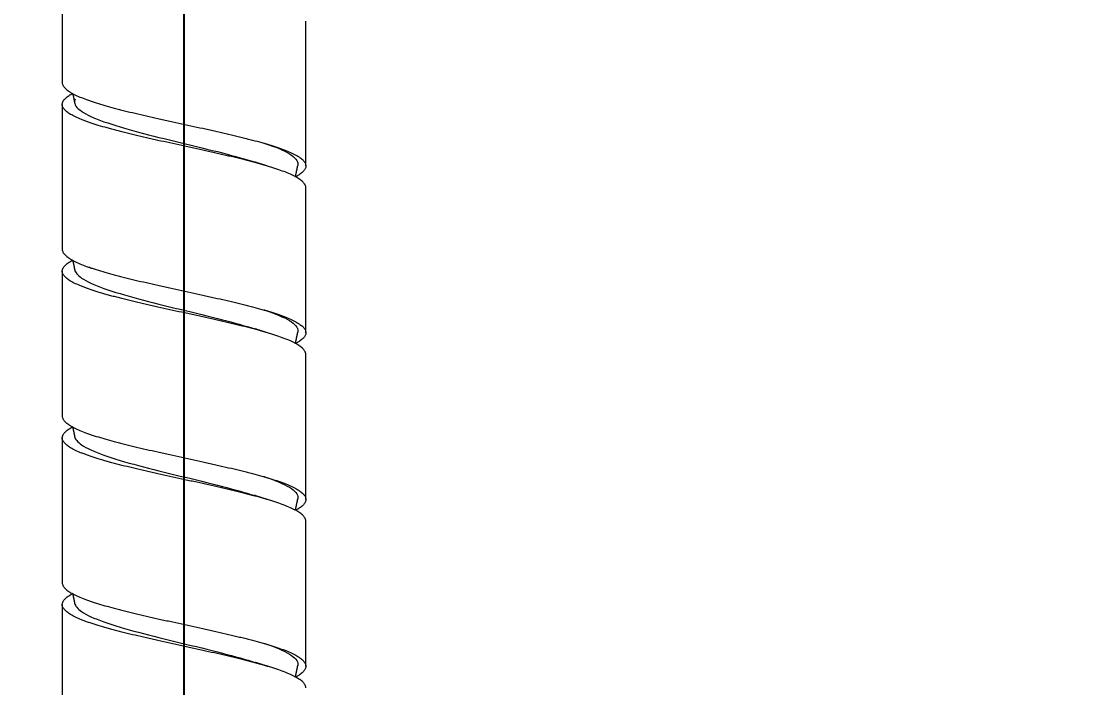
# Model space of a CAD drawing. Header units: millimetres. Extents: x 13235 to 13829, y -4257 to -3417.
# Drawn here: x 13716.32 to 13731.43, y -3974.12 to -3964.53 of the extents above; entities that cross this region are included whole.
import ezdxf

# ---------------------------------------------------------------- set-up
doc = ezdxf.new("R2010")
doc.units = ezdxf.units.MM
doc.header["$LTSCALE"] = 0.1
doc.linetypes.add('CENTER2', pattern=[28.575, 19.05, -3.175, 3.175, -3.175])
doc.linetypes.add('HIDDENX2', pattern=[19.05, 12.7, -6.35])
doc.layers.get('0').update_dxf_attribs({"lineweight": 15})
doc.layers.add('DIM', color=3, linetype='Continuous', lineweight=9)
doc.layers.add('HIDDEN', color=8, linetype='HIDDENX2')
doc.styles.add('ARIAL', font='arial.ttf')
doc.dimstyles.new('사본 ISO-25', dxfattribs={"dimtxt": 4, "dimasz": 3.5, "dimexe": 0.5, "dimexo": 0.625, "dimgap": 1.5, "dimtad": 1, "dimtih": 1, "dimtoh": 1, "dimdec": 1, "dimlfac": 4, "dimdsep": 46, "dimtxsty": 'ARIAL', "dimcen": 0, "dimclrd": 3, "dimclre": 3, "dimclrt": 3, "dimadec": 1, "dimazin": 0, "dimtfac": 1, "dimtdec": 1, "dimtmove": 0, "dimatfit": 3, "dimfxl": 1.25, "dimtfill": 1, "dimarcsym": 0})

# ---------------------------------------------------------------- blocks, each defined once
blk = doc.blocks.new('*D109')
at = {"layer": 'Defpoints', "color": 0, "transparency": 16777216}
for p in [(13687.385, -3954.93), (13734.004, -4000.12), (13734.004, -4000.12)]:
    blk.add_point(p, dxfattribs=at)
at = {"layer": 'DIM', "color": 3, "lineweight": -2, "transparency": 16777216}
for p, q in [((13687.385, -3955.555), (13687.385, -4000.62)), ((13734.004, -3999.495), (13734.004, -3999.62)), ((13690.885, -4000.12), (13702.619, -4000.12)), ((13730.504, -4000.12), (13718.77, -4000.12))]:
    blk.add_line(p, q, dxfattribs=at)
at = {"layer": 'DIM', "color": 3, "transparency": 16777216}
for points in [[(13690.885, -3999.536), (13690.885, -4000.703), (13687.385, -4000.12)], [(13730.504, -3999.536), (13730.504, -4000.703), (13734.004, -4000.12)]]:
    blk.add_solid(points, dxfattribs=at)
at = {"layer": 'DIM', "color": 3, "transparency": 16777216, "insert": (13710.694, -4000.12), "char_height": 4, "attachment_point": 5, "style": 'ARIAL', "bg_fill": 3, "box_fill_scale": 1.1, "bg_fill_color": 256, "bg_fill_true_color": 13158600, "bg_fill_transparency": 0}
blk.add_mtext('186.5', dxfattribs=at)

msp = doc.modelspace()

# ---------------------------------------------------------------- linework, layer by layer
at = {"linetype": 'Continuous', "lineweight": 18, "extrusion": (-1, -2.22045e-16, 0)}
for p, q in [((13716.912, -3963.336), (13716.912, -3965.418)), ((13720.412, -3966.616), (13720.412, -3964.534)), ((13716.912, -3965.732), (13716.912, -3967.814)), ((13720.412, -3969.012), (13720.412, -3966.93)), ((13716.912, -3968.127), (13716.912, -3970.209)), ((13720.412, -3971.407), (13720.412, -3969.325)), ((13716.912, -3970.523), (13716.912, -3972.605)), ((13720.412, -3973.803), (13720.412, -3971.721)), ((13716.912, -3972.919), (13716.912, -3975.001))]:
    msp.add_line(p, q, dxfattribs=at)
at = {"linetype": 'Continuous', "lineweight": 18}
for points, knots in [([(13716.912, -3965.418), (13716.912, -3965.418), (13716.912, -3965.419), (13716.912, -3965.423), (13716.912, -3965.432), (13716.915, -3965.442), (13716.922, -3965.46), (13716.936, -3965.485), (13716.962, -3965.51), (13716.985, -3965.529), (13716.993, -3965.535), (13717.007, -3965.544), (13717.012, -3965.548), (13717.022, -3965.554), (13717.027, -3965.557), (13717.053, -3965.573), (13717.077, -3965.585), (13717.128, -3965.61), (13717.157, -3965.622), (13717.218, -3965.647), (13717.251, -3965.66), (13717.296, -3965.675), (13717.305, -3965.679), (13717.323, -3965.685), (13717.351, -3965.694), (13717.38, -3965.704), (13717.44, -3965.722), (13717.481, -3965.735), (13717.568, -3965.76), (13717.613, -3965.772), (13717.683, -3965.791), (13717.707, -3965.797), (13717.744, -3965.806), (13717.756, -3965.809), (13717.781, -3965.816), (13717.794, -3965.819), (13717.856, -3965.835), (13717.908, -3965.847), (13718.012, -3965.872), (13718.065, -3965.884), (13718.174, -3965.909), (13718.229, -3965.922), (13718.313, -3965.94), (13718.342, -3965.947), (13718.398, -3965.959), (13718.427, -3965.966), (13718.513, -3965.984), (13718.57, -3965.997), (13718.628, -3966.009)], [0, 0, 0, 0, 0.00348, 0.00348, 0.019298, 0.050933, 0.050933, 0.114204, 0.177475, 0.177475, 0.209111, 0.209111, 0.224929, 0.224929, 0.240746, 0.240746, 0.304018, 0.304018, 0.367289, 0.367289, 0.43056, 0.43056, 0.446378, 0.446378, 0.462195, 0.493831, 0.493831, 0.557102, 0.557102, 0.620373, 0.620373, 0.652009, 0.652009, 0.667827, 0.667827, 0.683644, 0.683644, 0.746915, 0.746915, 0.810187, 0.810187, 0.873458, 0.873458, 0.905093, 0.905093, 0.936729, 0.936729, 1, 1, 1, 1]), ([(13718.628, -3966.323), (13718.57, -3966.311), (13718.513, -3966.298), (13718.399, -3966.273), (13718.343, -3966.261), (13718.259, -3966.242), (13718.231, -3966.236), (13718.189, -3966.226), (13718.175, -3966.223), (13718.148, -3966.217), (13718.134, -3966.214), (13718.065, -3966.198), (13718.012, -3966.186), (13717.907, -3966.161), (13717.856, -3966.148), (13717.757, -3966.124), (13717.708, -3966.111), (13717.649, -3966.096), (13717.638, -3966.092), (13717.614, -3966.086), (13717.603, -3966.083), (13717.569, -3966.074), (13717.546, -3966.067), (13717.481, -3966.049), (13717.439, -3966.036), (13717.36, -3966.011), (13717.323, -3965.999), (13717.27, -3965.98), (13717.253, -3965.974), (13717.228, -3965.965), (13717.22, -3965.961), (13717.203, -3965.955), (13717.195, -3965.952), (13717.157, -3965.936), (13717.128, -3965.924), (13717.076, -3965.899), (13717.053, -3965.887), (13717.011, -3965.862), (13716.993, -3965.849), (13716.974, -3965.834), (13716.97, -3965.83), (13716.963, -3965.824), (13716.959, -3965.821), (13716.95, -3965.812), (13716.944, -3965.805), (13716.929, -3965.787), (13716.914, -3965.762), (13716.911, -3965.737), (13716.912, -3965.718), (13716.914, -3965.712), (13716.917, -3965.703), (13716.918, -3965.7), (13716.92, -3965.693), (13716.922, -3965.69), (13716.93, -3965.674), (13716.94, -3965.662), (13716.964, -3965.637), (13716.979, -3965.625), (13717.012, -3965.601), (13717.03, -3965.59), (13717.049, -3965.58)], [0, 0, 0, 0, 0.050317, 0.050317, 0.100634, 0.100634, 0.125792, 0.125792, 0.138372, 0.138372, 0.150951, 0.150951, 0.201268, 0.201268, 0.251585, 0.251585, 0.301902, 0.301902, 0.314481, 0.314481, 0.32706, 0.32706, 0.352219, 0.352219, 0.402536, 0.402536, 0.452853, 0.452853, 0.478011, 0.478011, 0.490591, 0.490591, 0.50317, 0.50317, 0.553487, 0.553487, 0.603804, 0.603804, 0.654121, 0.654121, 0.6667, 0.6667, 0.679279, 0.679279, 0.704438, 0.704438, 0.754755, 0.805072, 0.805072, 0.83023, 0.83023, 0.84281, 0.84281, 0.855389, 0.855389, 0.905706, 0.905706, 0.956023, 0.956023, 1, 1, 1, 1]), ([(13717.095, -3965.657), (13717.092, -3965.665), (13717.076, -3965.723), (13717.149, -3965.83), (13717.481, -3965.98), (13717.992, -3966.13), (13718.606, -3966.28), (13719.21, -3966.425), (13719.554, -3966.521), (13719.696, -3966.566)], [0, 0, 0, 0, 0.026012, 0.190674, 0.355336, 0.519998, 0.68466, 0.849322, 1, 1, 1, 1]), ([(13718.628, -3966.009), (13718.686, -3966.022), (13718.743, -3966.035), (13718.858, -3966.06), (13718.915, -3966.072), (13718.986, -3966.088), (13719, -3966.091), (13719.028, -3966.097), (13719.07, -3966.107), (13719.112, -3966.116), (13719.194, -3966.135), (13719.248, -3966.147), (13719.355, -3966.172), (13719.407, -3966.184), (13719.483, -3966.203), (13719.508, -3966.209), (13719.546, -3966.219), (13719.558, -3966.222), (13719.583, -3966.228), (13719.595, -3966.231), (13719.656, -3966.247), (13719.702, -3966.259), (13719.791, -3966.284), (13719.834, -3966.297), (13719.917, -3966.322), (13719.956, -3966.334), (13720.003, -3966.35), (13720.012, -3966.353), (13720.03, -3966.359), (13720.057, -3966.369), (13720.082, -3966.378), (13720.131, -3966.397), (13720.192, -3966.421), (13720.242, -3966.446), (13720.277, -3966.465), (13720.288, -3966.471), (13720.303, -3966.481), (13720.308, -3966.484), (13720.317, -3966.49), (13720.322, -3966.493), (13720.344, -3966.509), (13720.359, -3966.521), (13720.383, -3966.546), (13720.393, -3966.559), (13720.406, -3966.583), (13720.41, -3966.596), (13720.412, -3966.611), (13720.412, -3966.615), (13720.411, -3966.621), (13720.411, -3966.63), (13720.408, -3966.64), (13720.402, -3966.658), (13720.387, -3966.683), (13720.362, -3966.708), (13720.338, -3966.727), (13720.33, -3966.733), (13720.316, -3966.742), (13720.311, -3966.746), (13720.301, -3966.752), (13720.296, -3966.755), (13720.286, -3966.761), (13720.281, -3966.764), (13720.276, -3966.767)], [0, 0, 0, 0, 0.049408, 0.049408, 0.098817, 0.098817, 0.111169, 0.111169, 0.123521, 0.148225, 0.148225, 0.197633, 0.197633, 0.247042, 0.247042, 0.271746, 0.271746, 0.284098, 0.284098, 0.29645, 0.29645, 0.345858, 0.345858, 0.395267, 0.395267, 0.444675, 0.444675, 0.457027, 0.457027, 0.469379, 0.494083, 0.494083, 0.543492, 0.5929, 0.5929, 0.617604, 0.617604, 0.629956, 0.629956, 0.642308, 0.642308, 0.691717, 0.691717, 0.741125, 0.741125, 0.790533, 0.790533, 0.802885, 0.802885, 0.815238, 0.839942, 0.839942, 0.88935, 0.938758, 0.938758, 0.963463, 0.963463, 0.975815, 0.975815, 0.988167, 0.988167, 1, 1, 1, 1]), ([(13720.412, -3966.929), (13720.412, -3966.927), (13720.411, -3966.925), (13720.411, -3966.916), (13720.41, -3966.91), (13720.407, -3966.901), (13720.405, -3966.897), (13720.403, -3966.891), (13720.401, -3966.888), (13720.393, -3966.872), (13720.383, -3966.86), (13720.359, -3966.835), (13720.344, -3966.823), (13720.309, -3966.798), (13720.288, -3966.785), (13720.26, -3966.77), (13720.254, -3966.766), (13720.242, -3966.76), (13720.235, -3966.757), (13720.216, -3966.748), (13720.203, -3966.741), (13720.161, -3966.723), (13720.1, -3966.698), (13720.031, -3966.673), (13719.975, -3966.654), (13719.956, -3966.648), (13719.926, -3966.639), (13719.916, -3966.636), (13719.896, -3966.629), (13719.886, -3966.626), (13719.834, -3966.61), (13719.791, -3966.598), (13719.701, -3966.573), (13719.608, -3966.548), (13719.509, -3966.523), (13719.432, -3966.505), (13719.407, -3966.498), (13719.354, -3966.486), (13719.327, -3966.479), (13719.247, -3966.461), (13719.193, -3966.448), (13719.083, -3966.423), (13719.028, -3966.411), (13718.915, -3966.386), (13718.859, -3966.374), (13718.772, -3966.355), (13718.743, -3966.349), (13718.686, -3966.336), (13718.657, -3966.33), (13718.628, -3966.323)], [0, 0, 0, 0, 0.011491, 0.011491, 0.042382, 0.042382, 0.057828, 0.057828, 0.073273, 0.073273, 0.135055, 0.135055, 0.196837, 0.196837, 0.258618, 0.258618, 0.274064, 0.274064, 0.289509, 0.289509, 0.3204, 0.3204, 0.382182, 0.443964, 0.443964, 0.474855, 0.474855, 0.4903, 0.4903, 0.505746, 0.505746, 0.567527, 0.567527, 0.629309, 0.691091, 0.691091, 0.721982, 0.721982, 0.752873, 0.752873, 0.814655, 0.814655, 0.876436, 0.876436, 0.938218, 0.938218, 0.969109, 0.969109, 1, 1, 1, 1]), ([(13719.795, -3966.283), (13719.805, -3966.286), (13719.967, -3966.339), (13720.215, -3966.442), (13720.304, -3966.548), (13720.297, -3966.603), (13720.296, -3966.609)], [0, 0, 0, 0, 0.028213, 0.487845, 0.947476, 1, 1, 1, 1]), ([(13716.912, -3967.814), (13716.912, -3967.814), (13716.912, -3967.815), (13716.912, -3967.819), (13716.912, -3967.828), (13716.915, -3967.838), (13716.922, -3967.856), (13716.936, -3967.881), (13716.962, -3967.906), (13716.985, -3967.925), (13716.993, -3967.931), (13717.007, -3967.94), (13717.012, -3967.943), (13717.022, -3967.95), (13717.027, -3967.953), (13717.053, -3967.969), (13717.077, -3967.981), (13717.128, -3968.006), (13717.157, -3968.018), (13717.218, -3968.043), (13717.251, -3968.056), (13717.296, -3968.071), (13717.305, -3968.074), (13717.323, -3968.081), (13717.351, -3968.09), (13717.38, -3968.099), (13717.44, -3968.118), (13717.481, -3968.131), (13717.568, -3968.155), (13717.613, -3968.168), (13717.683, -3968.187), (13717.707, -3968.193), (13717.744, -3968.202), (13717.756, -3968.205), (13717.781, -3968.212), (13717.794, -3968.215), (13717.856, -3968.23), (13717.908, -3968.243), (13718.012, -3968.268), (13718.065, -3968.28), (13718.174, -3968.305), (13718.229, -3968.317), (13718.313, -3968.336), (13718.342, -3968.343), (13718.398, -3968.355), (13718.427, -3968.361), (13718.513, -3968.38), (13718.57, -3968.393), (13718.628, -3968.405)], [0, 0, 0, 0, 0.00348, 0.00348, 0.019298, 0.050933, 0.050933, 0.114204, 0.177475, 0.177475, 0.209111, 0.209111, 0.224929, 0.224929, 0.240746, 0.240746, 0.304018, 0.304018, 0.367289, 0.367289, 0.43056, 0.43056, 0.446378, 0.446378, 0.462195, 0.493831, 0.493831, 0.557102, 0.557102, 0.620373, 0.620373, 0.652009, 0.652009, 0.667827, 0.667827, 0.683644, 0.683644, 0.746915, 0.746915, 0.810187, 0.810187, 0.873458, 0.873458, 0.905093, 0.905093, 0.936729, 0.936729, 1, 1, 1, 1]), ([(13718.628, -3968.719), (13718.57, -3968.707), (13718.513, -3968.694), (13718.399, -3968.669), (13718.343, -3968.657), (13718.259, -3968.638), (13718.231, -3968.632), (13718.189, -3968.622), (13718.175, -3968.619), (13718.148, -3968.613), (13718.134, -3968.61), (13718.065, -3968.594), (13718.012, -3968.582), (13717.907, -3968.557), (13717.856, -3968.544), (13717.757, -3968.519), (13717.708, -3968.507), (13717.649, -3968.491), (13717.638, -3968.488), (13717.614, -3968.482), (13717.603, -3968.479), (13717.569, -3968.469), (13717.546, -3968.463), (13717.481, -3968.444), (13717.439, -3968.432), (13717.36, -3968.407), (13717.323, -3968.395), (13717.27, -3968.376), (13717.253, -3968.37), (13717.228, -3968.36), (13717.22, -3968.357), (13717.203, -3968.351), (13717.195, -3968.348), (13717.157, -3968.332), (13717.128, -3968.32), (13717.076, -3968.295), (13717.053, -3968.282), (13717.011, -3968.258), (13716.993, -3968.245), (13716.974, -3968.229), (13716.97, -3968.226), (13716.963, -3968.22), (13716.959, -3968.217), (13716.95, -3968.207), (13716.944, -3968.201), (13716.929, -3968.182), (13716.914, -3968.158), (13716.911, -3968.133), (13716.912, -3968.114), (13716.914, -3968.108), (13716.917, -3968.098), (13716.918, -3968.095), (13716.92, -3968.089), (13716.922, -3968.086), (13716.93, -3968.07), (13716.94, -3968.058), (13716.964, -3968.033), (13716.979, -3968.02), (13717.012, -3967.997), (13717.03, -3967.986), (13717.049, -3967.975)], [0, 0, 0, 0, 0.050317, 0.050317, 0.100634, 0.100634, 0.125792, 0.125792, 0.138372, 0.138372, 0.150951, 0.150951, 0.201268, 0.201268, 0.251585, 0.251585, 0.301902, 0.301902, 0.314481, 0.314481, 0.32706, 0.32706, 0.352219, 0.352219, 0.402536, 0.402536, 0.452853, 0.452853, 0.478011, 0.478011, 0.490591, 0.490591, 0.50317, 0.50317, 0.553487, 0.553487, 0.603804, 0.603804, 0.654121, 0.654121, 0.6667, 0.6667, 0.679279, 0.679279, 0.704438, 0.704438, 0.754755, 0.805072, 0.805072, 0.83023, 0.83023, 0.84281, 0.84281, 0.855389, 0.855389, 0.905706, 0.905706, 0.956023, 0.956023, 1, 1, 1, 1]), ([(13717.09, -3968.109), (13717.098, -3968.148), (13717.173, -3968.237), (13717.481, -3968.376), (13717.992, -3968.526), (13718.606, -3968.676), (13719.199, -3968.819), (13719.536, -3968.912), (13719.673, -3968.955)], [0, 0, 0, 0, 0.139069, 0.316046, 0.493024, 0.670001, 0.846979, 1, 1, 1, 1]), ([(13718.628, -3968.405), (13718.686, -3968.418), (13718.743, -3968.43), (13718.858, -3968.455), (13718.915, -3968.468), (13718.986, -3968.484), (13719, -3968.487), (13719.028, -3968.493), (13719.07, -3968.503), (13719.112, -3968.512), (13719.194, -3968.531), (13719.248, -3968.543), (13719.355, -3968.568), (13719.407, -3968.58), (13719.483, -3968.599), (13719.508, -3968.605), (13719.546, -3968.615), (13719.558, -3968.618), (13719.583, -3968.624), (13719.595, -3968.627), (13719.656, -3968.643), (13719.702, -3968.655), (13719.791, -3968.68), (13719.834, -3968.692), (13719.917, -3968.717), (13719.956, -3968.73), (13720.003, -3968.746), (13720.012, -3968.749), (13720.03, -3968.755), (13720.057, -3968.764), (13720.082, -3968.774), (13720.131, -3968.792), (13720.192, -3968.817), (13720.242, -3968.842), (13720.277, -3968.861), (13720.288, -3968.867), (13720.303, -3968.876), (13720.308, -3968.88), (13720.317, -3968.886), (13720.322, -3968.889), (13720.344, -3968.905), (13720.359, -3968.917), (13720.383, -3968.942), (13720.393, -3968.954), (13720.406, -3968.979), (13720.41, -3968.992), (13720.412, -3969.007), (13720.412, -3969.01), (13720.411, -3969.017), (13720.411, -3969.026), (13720.408, -3969.036), (13720.402, -3969.054), (13720.387, -3969.079), (13720.362, -3969.104), (13720.338, -3969.123), (13720.33, -3969.129), (13720.316, -3969.138), (13720.311, -3969.141), (13720.301, -3969.148), (13720.296, -3969.151), (13720.286, -3969.157), (13720.281, -3969.16), (13720.276, -3969.163)], [0, 0, 0, 0, 0.049408, 0.049408, 0.098817, 0.098817, 0.111169, 0.111169, 0.123521, 0.148225, 0.148225, 0.197633, 0.197633, 0.247042, 0.247042, 0.271746, 0.271746, 0.284098, 0.284098, 0.29645, 0.29645, 0.345858, 0.345858, 0.395267, 0.395267, 0.444675, 0.444675, 0.457027, 0.457027, 0.469379, 0.494083, 0.494083, 0.543492, 0.5929, 0.5929, 0.617604, 0.617604, 0.629956, 0.629956, 0.642308, 0.642308, 0.691717, 0.691717, 0.741125, 0.741125, 0.790533, 0.790533, 0.802885, 0.802885, 0.815238, 0.839942, 0.839942, 0.88935, 0.938758, 0.938758, 0.963463, 0.963463, 0.975815, 0.975815, 0.988167, 0.988167, 1, 1, 1, 1]), ([(13719.806, -3968.683), (13719.812, -3968.684), (13719.97, -3968.736), (13720.215, -3968.838), (13720.304, -3968.944), (13720.297, -3969), (13720.296, -3969.006)], [0, 0, 0, 0, 0.017961, 0.481483, 0.945005, 1, 1, 1, 1]), ([(13720.412, -3969.325), (13720.412, -3969.323), (13720.411, -3969.321), (13720.411, -3969.312), (13720.41, -3969.306), (13720.407, -3969.296), (13720.405, -3969.293), (13720.403, -3969.287), (13720.401, -3969.284), (13720.393, -3969.268), (13720.383, -3969.256), (13720.359, -3969.231), (13720.344, -3969.218), (13720.309, -3969.194), (13720.288, -3969.181), (13720.26, -3969.165), (13720.254, -3969.162), (13720.242, -3969.156), (13720.235, -3969.153), (13720.216, -3969.143), (13720.203, -3969.137), (13720.161, -3969.118), (13720.1, -3969.094), (13720.031, -3969.069), (13719.975, -3969.05), (13719.956, -3969.044), (13719.926, -3969.035), (13719.916, -3969.031), (13719.896, -3969.025), (13719.886, -3969.022), (13719.834, -3969.006), (13719.791, -3968.994), (13719.701, -3968.969), (13719.608, -3968.944), (13719.509, -3968.919), (13719.432, -3968.9), (13719.407, -3968.894), (13719.354, -3968.882), (13719.327, -3968.875), (13719.247, -3968.857), (13719.193, -3968.844), (13719.083, -3968.819), (13719.028, -3968.807), (13718.915, -3968.782), (13718.859, -3968.77), (13718.772, -3968.751), (13718.743, -3968.744), (13718.686, -3968.732), (13718.657, -3968.725), (13718.628, -3968.719)], [0, 0, 0, 0, 0.011491, 0.011491, 0.042382, 0.042382, 0.057828, 0.057828, 0.073273, 0.073273, 0.135055, 0.135055, 0.196837, 0.196837, 0.258618, 0.258618, 0.274064, 0.274064, 0.289509, 0.289509, 0.3204, 0.3204, 0.382182, 0.443964, 0.443964, 0.474855, 0.474855, 0.4903, 0.4903, 0.505746, 0.505746, 0.567527, 0.567527, 0.629309, 0.691091, 0.691091, 0.721982, 0.721982, 0.752873, 0.752873, 0.814655, 0.814655, 0.876436, 0.876436, 0.938218, 0.938218, 0.969109, 0.969109, 1, 1, 1, 1]), ([(13716.912, -3970.209), (13716.912, -3970.21), (13716.912, -3970.211), (13716.912, -3970.215), (13716.912, -3970.224), (13716.915, -3970.233), (13716.922, -3970.252), (13716.936, -3970.277), (13716.962, -3970.302), (13716.985, -3970.32), (13716.993, -3970.327), (13717.007, -3970.336), (13717.012, -3970.339), (13717.022, -3970.346), (13717.027, -3970.349), (13717.053, -3970.364), (13717.077, -3970.377), (13717.128, -3970.402), (13717.157, -3970.414), (13717.218, -3970.439), (13717.251, -3970.451), (13717.296, -3970.467), (13717.305, -3970.47), (13717.323, -3970.477), (13717.351, -3970.486), (13717.38, -3970.495), (13717.44, -3970.514), (13717.481, -3970.526), (13717.568, -3970.551), (13717.613, -3970.564), (13717.683, -3970.582), (13717.707, -3970.589), (13717.744, -3970.598), (13717.756, -3970.601), (13717.781, -3970.607), (13717.794, -3970.611), (13717.856, -3970.626), (13717.908, -3970.639), (13718.012, -3970.664), (13718.065, -3970.676), (13718.174, -3970.701), (13718.229, -3970.713), (13718.313, -3970.732), (13718.342, -3970.738), (13718.398, -3970.751), (13718.427, -3970.757), (13718.513, -3970.776), (13718.57, -3970.789), (13718.628, -3970.801)], [0, 0, 0, 0, 0.00348, 0.00348, 0.019298, 0.050933, 0.050933, 0.114204, 0.177475, 0.177475, 0.209111, 0.209111, 0.224929, 0.224929, 0.240746, 0.240746, 0.304018, 0.304018, 0.367289, 0.367289, 0.43056, 0.43056, 0.446378, 0.446378, 0.462195, 0.493831, 0.493831, 0.557102, 0.557102, 0.620373, 0.620373, 0.652009, 0.652009, 0.667827, 0.667827, 0.683644, 0.683644, 0.746915, 0.746915, 0.810187, 0.810187, 0.873458, 0.873458, 0.905093, 0.905093, 0.936729, 0.936729, 1, 1, 1, 1]), ([(13718.628, -3971.115), (13718.57, -3971.102), (13718.513, -3971.09), (13718.399, -3971.065), (13718.343, -3971.053), (13718.259, -3971.034), (13718.231, -3971.028), (13718.189, -3971.018), (13718.175, -3971.015), (13718.148, -3971.009), (13718.134, -3971.006), (13718.065, -3970.99), (13718.012, -3970.977), (13717.907, -3970.952), (13717.856, -3970.94), (13717.757, -3970.915), (13717.708, -3970.903), (13717.649, -3970.887), (13717.638, -3970.884), (13717.614, -3970.878), (13717.603, -3970.875), (13717.569, -3970.865), (13717.546, -3970.859), (13717.481, -3970.84), (13717.439, -3970.828), (13717.36, -3970.803), (13717.323, -3970.791), (13717.27, -3970.772), (13717.253, -3970.766), (13717.228, -3970.756), (13717.22, -3970.753), (13717.203, -3970.747), (13717.195, -3970.744), (13717.157, -3970.728), (13717.128, -3970.715), (13717.076, -3970.691), (13717.053, -3970.678), (13717.011, -3970.653), (13716.993, -3970.641), (13716.974, -3970.625), (13716.97, -3970.622), (13716.963, -3970.616), (13716.959, -3970.613), (13716.95, -3970.603), (13716.944, -3970.597), (13716.929, -3970.578), (13716.914, -3970.553), (13716.911, -3970.529), (13716.912, -3970.51), (13716.914, -3970.504), (13716.917, -3970.494), (13716.918, -3970.491), (13716.92, -3970.485), (13716.922, -3970.482), (13716.93, -3970.466), (13716.94, -3970.454), (13716.964, -3970.429), (13716.979, -3970.416), (13717.012, -3970.393), (13717.03, -3970.382), (13717.049, -3970.371)], [0, 0, 0, 0, 0.050317, 0.050317, 0.100634, 0.100634, 0.125792, 0.125792, 0.138372, 0.138372, 0.150951, 0.150951, 0.201268, 0.201268, 0.251585, 0.251585, 0.301902, 0.301902, 0.314481, 0.314481, 0.32706, 0.32706, 0.352219, 0.352219, 0.402536, 0.402536, 0.452853, 0.452853, 0.478011, 0.478011, 0.490591, 0.490591, 0.50317, 0.50317, 0.553487, 0.553487, 0.603804, 0.603804, 0.654121, 0.654121, 0.6667, 0.6667, 0.679279, 0.679279, 0.704438, 0.704438, 0.754755, 0.805072, 0.805072, 0.83023, 0.83023, 0.84281, 0.84281, 0.855389, 0.855389, 0.905706, 0.905706, 0.956023, 0.956023, 1, 1, 1, 1]), ([(13717.089, -3970.502), (13717.096, -3970.542), (13717.171, -3970.632), (13717.481, -3970.772), (13717.992, -3970.922), (13718.606, -3971.071), (13719.2, -3971.215), (13719.538, -3971.308), (13719.675, -3971.351)], [0, 0, 0, 0, 0.141865, 0.31811, 0.494355, 0.6706, 0.846845, 1, 1, 1, 1]), ([(13718.628, -3970.801), (13718.686, -3970.814), (13718.743, -3970.826), (13718.858, -3970.851), (13718.915, -3970.864), (13718.986, -3970.88), (13719, -3970.883), (13719.028, -3970.889), (13719.07, -3970.898), (13719.112, -3970.908), (13719.194, -3970.926), (13719.248, -3970.939), (13719.355, -3970.964), (13719.407, -3970.976), (13719.483, -3970.995), (13719.508, -3971.001), (13719.546, -3971.01), (13719.558, -3971.014), (13719.583, -3971.02), (13719.595, -3971.023), (13719.656, -3971.039), (13719.702, -3971.051), (13719.791, -3971.076), (13719.834, -3971.088), (13719.917, -3971.113), (13719.956, -3971.126), (13720.003, -3971.141), (13720.012, -3971.145), (13720.03, -3971.151), (13720.057, -3971.16), (13720.082, -3971.17), (13720.131, -3971.188), (13720.192, -3971.213), (13720.242, -3971.238), (13720.277, -3971.257), (13720.288, -3971.263), (13720.303, -3971.272), (13720.308, -3971.275), (13720.317, -3971.282), (13720.322, -3971.285), (13720.344, -3971.3), (13720.359, -3971.313), (13720.383, -3971.338), (13720.393, -3971.35), (13720.406, -3971.375), (13720.41, -3971.387), (13720.412, -3971.403), (13720.412, -3971.406), (13720.411, -3971.413), (13720.411, -3971.422), (13720.408, -3971.431), (13720.402, -3971.45), (13720.387, -3971.475), (13720.362, -3971.5), (13720.338, -3971.518), (13720.33, -3971.525), (13720.316, -3971.534), (13720.311, -3971.537), (13720.301, -3971.544), (13720.296, -3971.547), (13720.286, -3971.553), (13720.281, -3971.556), (13720.276, -3971.559)], [0, 0, 0, 0, 0.049408, 0.049408, 0.098817, 0.098817, 0.111169, 0.111169, 0.123521, 0.148225, 0.148225, 0.197633, 0.197633, 0.247042, 0.247042, 0.271746, 0.271746, 0.284098, 0.284098, 0.29645, 0.29645, 0.345858, 0.345858, 0.395267, 0.395267, 0.444675, 0.444675, 0.457027, 0.457027, 0.469379, 0.494083, 0.494083, 0.543492, 0.5929, 0.5929, 0.617604, 0.617604, 0.629956, 0.629956, 0.642308, 0.642308, 0.691717, 0.691717, 0.741125, 0.741125, 0.790533, 0.790533, 0.802885, 0.802885, 0.815238, 0.839942, 0.839942, 0.88935, 0.938758, 0.938758, 0.963463, 0.963463, 0.975815, 0.975815, 0.988167, 0.988167, 1, 1, 1, 1]), ([(13720.412, -3971.721), (13720.412, -3971.719), (13720.411, -3971.716), (13720.411, -3971.708), (13720.41, -3971.702), (13720.407, -3971.692), (13720.405, -3971.689), (13720.403, -3971.683), (13720.401, -3971.68), (13720.393, -3971.664), (13720.383, -3971.652), (13720.359, -3971.627), (13720.344, -3971.614), (13720.309, -3971.589), (13720.288, -3971.577), (13720.26, -3971.561), (13720.254, -3971.558), (13720.242, -3971.552), (13720.235, -3971.549), (13720.216, -3971.539), (13720.203, -3971.533), (13720.161, -3971.514), (13720.1, -3971.489), (13720.031, -3971.465), (13719.975, -3971.446), (13719.956, -3971.44), (13719.926, -3971.43), (13719.916, -3971.427), (13719.896, -3971.421), (13719.886, -3971.418), (13719.834, -3971.402), (13719.791, -3971.39), (13719.701, -3971.365), (13719.608, -3971.34), (13719.509, -3971.315), (13719.432, -3971.296), (13719.407, -3971.29), (13719.354, -3971.277), (13719.327, -3971.271), (13719.247, -3971.252), (13719.193, -3971.24), (13719.083, -3971.215), (13719.028, -3971.203), (13718.915, -3971.178), (13718.859, -3971.165), (13718.772, -3971.146), (13718.743, -3971.14), (13718.686, -3971.128), (13718.657, -3971.121), (13718.628, -3971.115)], [0, 0, 0, 0, 0.011491, 0.011491, 0.042382, 0.042382, 0.057828, 0.057828, 0.073273, 0.073273, 0.135055, 0.135055, 0.196837, 0.196837, 0.258618, 0.258618, 0.274064, 0.274064, 0.289509, 0.289509, 0.3204, 0.3204, 0.382182, 0.443964, 0.443964, 0.474855, 0.474855, 0.4903, 0.4903, 0.505746, 0.505746, 0.567527, 0.567527, 0.629309, 0.691091, 0.691091, 0.721982, 0.721982, 0.752873, 0.752873, 0.814655, 0.814655, 0.876436, 0.876436, 0.938218, 0.938218, 0.969109, 0.969109, 1, 1, 1, 1]), ([(13719.802, -3971.077), (13719.809, -3971.079), (13719.969, -3971.132), (13720.215, -3971.234), (13720.304, -3971.34), (13720.297, -3971.396), (13720.296, -3971.402)], [0, 0, 0, 0, 0.021822, 0.482005, 0.942188, 1, 1, 1, 1]), ([(13716.912, -3972.605), (13716.912, -3972.606), (13716.912, -3972.607), (13716.912, -3972.611), (13716.912, -3972.62), (13716.915, -3972.629), (13716.922, -3972.648), (13716.936, -3972.673), (13716.962, -3972.698), (13716.985, -3972.716), (13716.993, -3972.723), (13717.007, -3972.732), (13717.012, -3972.735), (13717.022, -3972.741), (13717.027, -3972.745), (13717.053, -3972.76), (13717.077, -3972.773), (13717.128, -3972.798), (13717.157, -3972.81), (13717.218, -3972.835), (13717.251, -3972.847), (13717.296, -3972.863), (13717.305, -3972.866), (13717.323, -3972.872), (13717.351, -3972.882), (13717.38, -3972.891), (13717.44, -3972.91), (13717.481, -3972.922), (13717.568, -3972.947), (13717.613, -3972.959), (13717.683, -3972.978), (13717.707, -3972.984), (13717.744, -3972.994), (13717.756, -3972.997), (13717.781, -3973.003), (13717.794, -3973.006), (13717.856, -3973.022), (13717.908, -3973.035), (13718.012, -3973.059), (13718.065, -3973.072), (13718.174, -3973.097), (13718.229, -3973.109), (13718.313, -3973.128), (13718.342, -3973.134), (13718.398, -3973.147), (13718.427, -3973.153), (13718.513, -3973.172), (13718.57, -3973.184), (13718.628, -3973.197)], [0, 0, 0, 0, 0.00348, 0.00348, 0.019298, 0.050933, 0.050933, 0.114204, 0.177475, 0.177475, 0.209111, 0.209111, 0.224929, 0.224929, 0.240746, 0.240746, 0.304018, 0.304018, 0.367289, 0.367289, 0.43056, 0.43056, 0.446378, 0.446378, 0.462195, 0.493831, 0.493831, 0.557102, 0.557102, 0.620373, 0.620373, 0.652009, 0.652009, 0.667827, 0.667827, 0.683644, 0.683644, 0.746915, 0.746915, 0.810187, 0.810187, 0.873458, 0.873458, 0.905093, 0.905093, 0.936729, 0.936729, 1, 1, 1, 1]), ([(13718.628, -3973.511), (13718.57, -3973.498), (13718.513, -3973.486), (13718.399, -3973.461), (13718.343, -3973.448), (13718.259, -3973.43), (13718.231, -3973.423), (13718.189, -3973.414), (13718.175, -3973.411), (13718.148, -3973.405), (13718.134, -3973.401), (13718.065, -3973.386), (13718.012, -3973.373), (13717.907, -3973.348), (13717.856, -3973.336), (13717.757, -3973.311), (13717.708, -3973.299), (13717.649, -3973.283), (13717.638, -3973.28), (13717.614, -3973.274), (13717.603, -3973.27), (13717.569, -3973.261), (13717.546, -3973.255), (13717.481, -3973.236), (13717.439, -3973.224), (13717.36, -3973.199), (13717.323, -3973.186), (13717.27, -3973.168), (13717.253, -3973.161), (13717.228, -3973.152), (13717.22, -3973.149), (13717.203, -3973.143), (13717.195, -3973.14), (13717.157, -3973.124), (13717.128, -3973.111), (13717.076, -3973.086), (13717.053, -3973.074), (13717.011, -3973.049), (13716.993, -3973.037), (13716.974, -3973.021), (13716.97, -3973.018), (13716.963, -3973.012), (13716.959, -3973.009), (13716.95, -3972.999), (13716.944, -3972.993), (13716.929, -3972.974), (13716.914, -3972.949), (13716.911, -3972.924), (13716.912, -3972.906), (13716.914, -3972.9), (13716.917, -3972.89), (13716.918, -3972.887), (13716.92, -3972.881), (13716.922, -3972.878), (13716.93, -3972.862), (13716.94, -3972.849), (13716.964, -3972.825), (13716.979, -3972.812), (13717.012, -3972.789), (13717.03, -3972.778), (13717.049, -3972.767)], [0, 0, 0, 0, 0.050317, 0.050317, 0.100634, 0.100634, 0.125792, 0.125792, 0.138372, 0.138372, 0.150951, 0.150951, 0.201268, 0.201268, 0.251585, 0.251585, 0.301902, 0.301902, 0.314481, 0.314481, 0.32706, 0.32706, 0.352219, 0.352219, 0.402536, 0.402536, 0.452853, 0.452853, 0.478011, 0.478011, 0.490591, 0.490591, 0.50317, 0.50317, 0.553487, 0.553487, 0.603804, 0.603804, 0.654121, 0.654121, 0.6667, 0.6667, 0.679279, 0.679279, 0.704438, 0.704438, 0.754755, 0.805072, 0.805072, 0.83023, 0.83023, 0.84281, 0.84281, 0.855389, 0.855389, 0.905706, 0.905706, 0.956023, 0.956023, 1, 1, 1, 1]), ([(13717.089, -3972.898), (13717.097, -3972.938), (13717.171, -3973.028), (13717.481, -3973.168), (13717.992, -3973.317), (13718.606, -3973.467), (13719.209, -3973.613), (13719.553, -3973.708), (13719.695, -3973.754)], [0, 0, 0, 0, 0.140524, 0.315482, 0.490441, 0.665399, 0.840357, 1, 1, 1, 1]), ([(13718.628, -3973.197), (13718.686, -3973.21), (13718.743, -3973.222), (13718.858, -3973.247), (13718.915, -3973.26), (13718.986, -3973.275), (13719, -3973.279), (13719.028, -3973.285), (13719.07, -3973.294), (13719.112, -3973.304), (13719.194, -3973.322), (13719.248, -3973.335), (13719.355, -3973.359), (13719.407, -3973.372), (13719.483, -3973.391), (13719.508, -3973.397), (13719.546, -3973.406), (13719.558, -3973.409), (13719.583, -3973.416), (13719.595, -3973.419), (13719.656, -3973.434), (13719.702, -3973.447), (13719.791, -3973.472), (13719.834, -3973.484), (13719.917, -3973.509), (13719.956, -3973.521), (13720.003, -3973.537), (13720.012, -3973.54), (13720.03, -3973.547), (13720.057, -3973.556), (13720.082, -3973.565), (13720.131, -3973.584), (13720.192, -3973.609), (13720.242, -3973.634), (13720.277, -3973.652), (13720.288, -3973.659), (13720.303, -3973.668), (13720.308, -3973.671), (13720.317, -3973.678), (13720.322, -3973.681), (13720.344, -3973.696), (13720.359, -3973.709), (13720.383, -3973.734), (13720.393, -3973.746), (13720.406, -3973.771), (13720.41, -3973.783), (13720.412, -3973.799), (13720.412, -3973.802), (13720.411, -3973.808), (13720.411, -3973.818), (13720.408, -3973.827), (13720.402, -3973.846), (13720.387, -3973.871), (13720.362, -3973.896), (13720.338, -3973.914), (13720.33, -3973.921), (13720.316, -3973.93), (13720.311, -3973.933), (13720.301, -3973.939), (13720.296, -3973.942), (13720.286, -3973.949), (13720.281, -3973.952), (13720.276, -3973.955)], [0, 0, 0, 0, 0.049408, 0.049408, 0.098817, 0.098817, 0.111169, 0.111169, 0.123521, 0.148225, 0.148225, 0.197633, 0.197633, 0.247042, 0.247042, 0.271746, 0.271746, 0.284098, 0.284098, 0.29645, 0.29645, 0.345858, 0.345858, 0.395267, 0.395267, 0.444675, 0.444675, 0.457027, 0.457027, 0.469379, 0.494083, 0.494083, 0.543492, 0.5929, 0.5929, 0.617604, 0.617604, 0.629956, 0.629956, 0.642308, 0.642308, 0.691717, 0.691717, 0.741125, 0.741125, 0.790533, 0.790533, 0.802885, 0.802885, 0.815238, 0.839942, 0.839942, 0.88935, 0.938758, 0.938758, 0.963463, 0.963463, 0.975815, 0.975815, 0.988167, 0.988167, 1, 1, 1, 1]), ([(13720.412, -3974.117), (13720.412, -3974.115), (13720.411, -3974.112), (13720.411, -3974.104), (13720.41, -3974.097), (13720.407, -3974.088), (13720.405, -3974.085), (13720.403, -3974.079), (13720.401, -3974.076), (13720.393, -3974.06), (13720.383, -3974.047), (13720.359, -3974.022), (13720.344, -3974.01), (13720.309, -3973.985), (13720.288, -3973.973), (13720.26, -3973.957), (13720.254, -3973.954), (13720.242, -3973.948), (13720.235, -3973.945), (13720.216, -3973.935), (13720.203, -3973.929), (13720.161, -3973.91), (13720.1, -3973.885), (13720.031, -3973.86), (13719.975, -3973.842), (13719.956, -3973.836), (13719.926, -3973.826), (13719.916, -3973.823), (13719.896, -3973.817), (13719.886, -3973.814), (13719.834, -3973.798), (13719.791, -3973.785), (13719.701, -3973.761), (13719.608, -3973.736), (13719.509, -3973.711), (13719.432, -3973.692), (13719.407, -3973.686), (13719.354, -3973.673), (13719.327, -3973.667), (13719.247, -3973.648), (13719.193, -3973.636), (13719.083, -3973.611), (13719.028, -3973.599), (13718.915, -3973.574), (13718.859, -3973.561), (13718.772, -3973.542), (13718.743, -3973.536), (13718.686, -3973.523), (13718.657, -3973.517), (13718.628, -3973.511)], [0, 0, 0, 0, 0.011491, 0.011491, 0.042382, 0.042382, 0.057828, 0.057828, 0.073273, 0.073273, 0.135055, 0.135055, 0.196837, 0.196837, 0.258618, 0.258618, 0.274064, 0.274064, 0.289509, 0.289509, 0.3204, 0.3204, 0.382182, 0.443964, 0.443964, 0.474855, 0.474855, 0.4903, 0.4903, 0.505746, 0.505746, 0.567527, 0.567527, 0.629309, 0.691091, 0.691091, 0.721982, 0.721982, 0.752873, 0.752873, 0.814655, 0.814655, 0.876436, 0.876436, 0.938218, 0.938218, 0.969109, 0.969109, 1, 1, 1, 1]), ([(13719.801, -3973.473), (13719.809, -3973.475), (13719.969, -3973.527), (13720.215, -3973.63), (13720.304, -3973.736), (13720.297, -3973.791), (13720.296, -3973.797)], [0, 0, 0, 0, 0.022264, 0.483555, 0.944846, 1, 1, 1, 1])]:
    msp.add_open_spline(points, degree=3, knots=knots, dxfattribs=at)
for points in [[(13717.06, -3965.569), (13717.076, -3965.642), (13717.09, -3965.715)], [(13719.85, -3966.615), (13719.762, -3966.588), (13719.677, -3966.56)], [(13720.261, -3966.778), (13720.278, -3966.693), (13720.296, -3966.608)], [(13717.06, -3967.965), (13717.076, -3968.038), (13717.09, -3968.11)], [(13719.848, -3969.011), (13719.756, -3968.982), (13719.669, -3968.953)], [(13720.261, -3969.174), (13720.278, -3969.088), (13720.296, -3969.003)], [(13717.06, -3970.361), (13717.075, -3970.434), (13717.09, -3970.506)], [(13719.857, -3971.409), (13719.762, -3971.38), (13719.671, -3971.35)], [(13720.261, -3971.569), (13720.278, -3971.484), (13720.296, -3971.399)], [(13717.06, -3972.757), (13717.075, -3972.829), (13717.09, -3972.902)], [(13719.875, -3973.81), (13719.777, -3973.78), (13719.683, -3973.75)], [(13720.261, -3973.965), (13720.278, -3973.88), (13720.296, -3973.795)]]:
    msp.add_open_spline(points, degree=2, dxfattribs=at)
at = {"layer": 'HIDDEN', "color": 1, "linetype": 'CENTER2', "ltscale": 7}
msp.add_line((13718.662, -3995.531), (13718.662, -3945.963), dxfattribs=at)

# ---------------------------------------------------------------- next in the draw order: dimensions: what is measured, and where the dimension line sits
at = {"layer": 'DIM'}
dim = msp.add_linear_dim(base=(13734.004, -4000.12), p1=(13687.385, -3954.93), p2=(13734.004, -4000.12), dimstyle='사본 ISO-25', override={"dimtad": 0}, dxfattribs=at)
dim.commit()
dim.dimension.update_dxf_attribs({"geometry": '*D109', "text_midpoint": (13710.694, -4000.12)})

doc.saveas('drawing.dxf')
